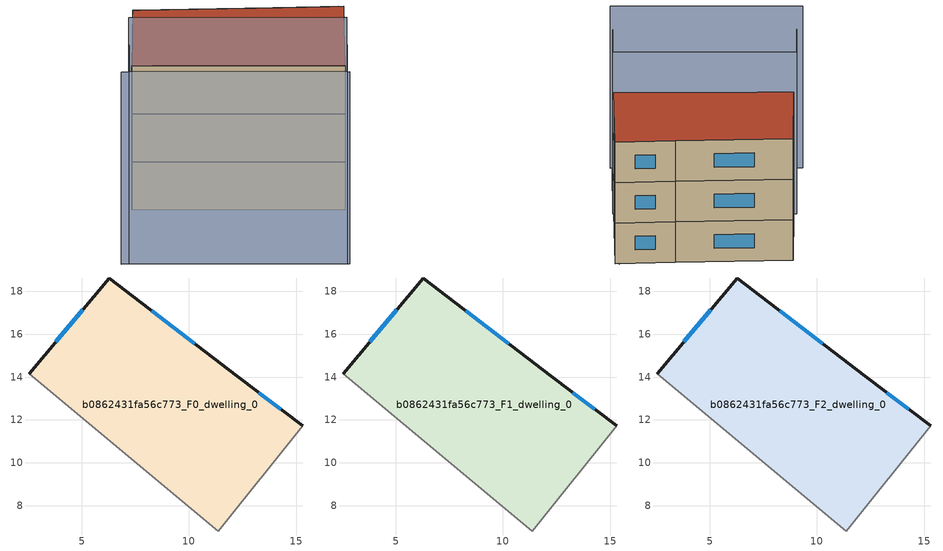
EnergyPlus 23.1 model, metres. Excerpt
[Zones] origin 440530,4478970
b0862431fa56c773_F0_dwelling_0
 floor ground (EU_floor_Construction): 12.26,14.03 15.3,11.73 11.38,6.82 2.56,14.16 6.29,18.62 z0
 wall outside (EU_wall_Construction): 15.3,11.73 12.26,14.03 6.29,18.62 2.56,14.16 z0:3
 wall adiabatic (EU_wall_Construction): 2.56,14.16 11.38,6.82 15.3,11.73 z0:3
 window (EU_Window_Construction): 5.06,17.14 3.8,15.64 / 10.28,15.55 8.27,17.1 / 14.29,12.5 13.27,13.27 z0.99:2.01
b0862431fa56c773_F1_dwelling_0
 floor to b0862431fa56c773_F0_dwelling_0 (EU_floor_Construction): 12.26,14.03 15.3,11.73 11.38,6.82 2.56,14.16 6.29,18.62 z3
 wall outside (EU_wall_Construction): 15.3,11.73 12.26,14.03 6.29,18.62 2.56,14.16 z3:6
 wall adiabatic (EU_wall_Construction): 2.56,14.16 11.38,6.82 15.3,11.73 z3:6
 window (EU_Window_Construction): 5.06,17.14 3.8,15.64 / 10.28,15.55 8.27,17.1 / 14.29,12.5 13.27,13.27 z3.99:5.01
b0862431fa56c773_F2_dwelling_0
 floor to b0862431fa56c773_F1_dwelling_0 (EU_floor_Construction): 12.26,14.03 15.3,11.73 11.38,6.82 2.56,14.16 6.29,18.62 z6
 wall outside (EU_wall_Construction): 15.3,11.73 12.26,14.03 6.29,18.62 2.56,14.16 z6:9
 wall adiabatic (EU_wall_Construction): 2.56,14.16 11.38,6.82 15.3,11.73 z6:9
 window (EU_Window_Construction): 5.06,17.14 3.8,15.64 / 10.28,15.55 8.27,17.1 / 14.29,12.5 13.27,13.27 z6.99:8.01
 roof outside (EU_roof_Construction): 11.38,6.82 15.3,11.73 12.26,14.03 6.29,18.62 2.56,14.16 z9
shading: 8.83,3.62 15.14,11.93 z0:9; -1.5,10.12 8.01,2.35 / 7.89,2.45 -1.17,9.86 / -1.17,9.86 2.43,14.26 / 2.43,14.26 11.5,6.85 / 11.5,6.85 7.89,2.45 z0:12
[Building]
EU S2 Campaign: North Axis=0; Terrain=City; Solar Distribution=FullExterior
[Site:Location]
Madrid: Latitude=40.5; Longitude=-3.5; Time Zone=1; Elevation=609
[SizingPeriod:WeatherFileDays]
AnnualSizingPeriod: Begin Month=1; Begin Day of Month=1; End Month=12; End Day of Month=31; Day of Week for Start Day=Monday; Use Weather File Daylight Saving Period=No; Use Weather File Rain and Snow Indicators=No
[MATERIAL]
EU_InternalMass_Material: Roughness=MediumRough; Thickness=0.1; Conductivity=1; Density=1800; Specific Heat=900; Thermal Absorptance=0.9; Solar Absorptance=0.7; Visible Absorptance=0.7
[MATERIAL:NOMASS] Roughness=MediumRough; Thermal Absorptance=0.9; Solar Absorptance=0.7; Visible Absorptance=0.7
Name | Thermal Resistance
EU_wall_NoMass | 0.609216
EU_roof_NoMass | 0.513268
EU_floor_NoMass | 0.568163
[WINDOWMATERIAL:SIMPLEGLAZINGSYSTEM]
EU_Window_SimpleGlazing: UFactor=5.50606; Solar Heat Gain Coefficient=0.85; Visible Transmittance=0.85
[CONSTRUCTION]
EU_wall_Construction: EU_wall_NoMass
EU_roof_Construction: EU_roof_NoMass
EU_floor_Construction: EU_floor_NoMass
EU_InternalMass_Construction: EU_InternalMass_Material
EU_Window_Construction: EU_Window_SimpleGlazing
[ZONE] Type=1; Multiplier=1; Ceiling Height=autocalculate; Floor Area=autocalculate; Part of Total Floor Area=Yes
Name | Volume
b0862431fa56c773_F0_dwelling_0 | 206.838
b0862431fa56c773_F1_dwelling_0 | 206.837
b0862431fa56c773_F2_dwelling_0 | 413.674
[INTERNALMASS] Construction=EU_InternalMass_Construction; Surface Area=68.9457
Name | Zone or ZoneList
b0862431fa56c773_F0_dwelling_0_EU_InternalMass | b0862431fa56c773_F0_dwelling_0
b0862431fa56c773_F1_dwelling_0_EU_InternalMass | b0862431fa56c773_F1_dwelling_0
b0862431fa56c773_F2_dwelling_0_EU_InternalMass | b0862431fa56c773_F2_dwelling_0
[OTHEREQUIPMENT] Fuel Type=Electricity; Design Level Calculation Method=Watts/Area; Power per Zone Floor Area=1; Fraction Latent=0; Fraction Radiant=0; Fraction Lost=0; Carbon Dioxide Generation Rate=0; EndUse Subcategory=EU_Step8_InternalGains
Name | Zone or ZoneList or Space or SpaceList | Schedule
EU_Step8_InternalGain_b0862431fa56c773_F0_dwelling_0_f000 | b0862431fa56c773_F0_dwelling_0 | EU_Step8_GainSchedule_b0862431fa56c773_F0_dwelling_0_f000
EU_Step8_InternalGain_b0862431fa56c773_F1_dwelling_0_f000 | b0862431fa56c773_F1_dwelling_0 | EU_Step8_GainSchedule_b0862431fa56c773_F1_dwelling_0_f000
EU_Step8_InternalGain_b0862431fa56c773_F2_dwelling_0_f000 | b0862431fa56c773_F2_dwelling_0 | EU_Step8_GainSchedule_b0862431fa56c773_F2_dwelling_0_f000
[ZONEVENTILATION:DESIGNFLOWRATE] Schedule=EU_AlwaysOn; Design Flow Rate Calculation Method=AirChanges/Hour; Air Changes per Hour=0.752966; Ventilation Type=Natural; Fan Pressure Rise=0; Fan Total Efficiency=1; Constant Term Coefficient=1; Temperature Term Coefficient=0; Velocity Term Coefficient=0; Velocity Squared Term Coefficient=0; Minimum Indoor Temperature=-100; Maximum Indoor Temperature=100; Delta Temperature=-100; Minimum Outdoor Temperature=-100; Maximum Outdoor Temperature=100; Maximum Wind Speed=40
Name | Zone or ZoneList or Space or SpaceList
EU_ConstantAir_b0862431fa56c773_F0_dwelling_0 | b0862431fa56c773_F0_dwelling_0
EU_ConstantAir_b0862431fa56c773_F1_dwelling_0 | b0862431fa56c773_F1_dwelling_0
EU_ConstantAir_b0862431fa56c773_F2_dwelling_0 | b0862431fa56c773_F2_dwelling_0
[HVACTEMPLATE:THERMOSTAT] Constant Heating Setpoint=20; Constant Cooling Setpoint=50
EU_HeatOnly_b0862431fa56c773_F0_dwelling_0; EU_HeatOnly_b0862431fa56c773_F1_dwelling_0; EU_HeatOnly_b0862431fa56c773_F2_dwelling_0
[HVACTEMPLATE:ZONE:IDEALLOADSAIRSYSTEM] System Availability Schedule=EU_AlwaysOn; Maximum Heating Supply Air Temperature=50; Minimum Cooling Supply Air Temperature=13; Maximum Heating Supply Air Humidity Ratio=0.0156; Minimum Cooling Supply Air Humidity Ratio=0.0077; Heating Limit=NoLimit; Cooling Limit=NoLimit; Heating Availability Schedule=EU_AlwaysOn; Cooling Availability Schedule=EU_CoolingOff; Dehumidification Control Type=ConstantSensibleHeatRatio; Cooling Sensible Heat Ratio=0.7; Dehumidification Setpoint=60; Humidification Control Type=None; Humidification Setpoint=30; Outdoor Air Method=None; Outdoor Air Flow Rate per Person=0.00944; Outdoor Air Flow Rate per Zone Floor Area=0; Outdoor Air Flow Rate per Zone=0; Demand Controlled Ventilation Type=None; Outdoor Air Economizer Type=NoEconomizer; Heat Recovery Type=None; Sensible Heat Recovery Effectiveness=0.7; Latent Heat Recovery Effectiveness=0.65
Name | Template Thermostat
b0862431fa56c773_F0_dwelling_0 | EU_HeatOnly_b0862431fa56c773_F0_dwelling_0
b0862431fa56c773_F1_dwelling_0 | EU_HeatOnly_b0862431fa56c773_F1_dwelling_0
b0862431fa56c773_F2_dwelling_0 | EU_HeatOnly_b0862431fa56c773_F2_dwelling_0
[SIZING:ZONE] Zone Cooling Design Supply Air Temperature Input Method=SupplyAirTemperature; Zone Cooling Design Supply Air Temperature=13; Zone Heating Design Supply Air Temperature Input Method=SupplyAirTemperature; Zone Heating Design Supply Air Temperature=50; Zone Cooling Design Supply Air Humidity Ratio=0.008; Zone Heating Design Supply Air Humidity Ratio=0.008; Cooling Design Air Flow Method=DesignDay; Cooling Design Air Flow Rate=0; Cooling Minimum Air Flow per Zone Floor Area=0.000762; Cooling Minimum Air Flow=0; Cooling Minimum Air Flow Fraction=0.2; Heating Design Air Flow Method=DesignDay; Heating Design Air Flow Rate=0; Heating Maximum Air Flow per Zone Floor Area=0.002032; Heating Maximum Air Flow=0.141576; Heating Maximum Air Flow Fraction=0.3; Account for Dedicated Outdoor Air System=No; Dedicated Outdoor Air System Control Strategy=NeutralSupplyAir; Dedicated Outdoor Air Low Setpoint Temperature for Design=autosize; Dedicated Outdoor Air High Setpoint Temperature for Design=autosize; Zone Load Sizing Method=Sensible Load Only No Latent Load; Zone Latent Cooling Design Supply Air Humidity Ratio Input Method=HumidityRatioDifference; Zone Cooling Design Supply Air Humidity Ratio Difference=0.005; Zone Latent Heating Design Supply Air Humidity Ratio Input Method=HumidityRatioDifference; Zone Humidification Design Supply Air Humidity Ratio Difference=0.005
b0862431fa56c773_F0_dwelling_0; b0862431fa56c773_F1_dwelling_0; b0862431fa56c773_F2_dwelling_0
[SCHEDULE:CONSTANT]
Name | Hourly Value
EU_AlwaysOn | 1
EU_CoolingOff | 0
[SCHEDULE:FILE] Column Number=1; Rows to Skip at Top=0; Number of Hours of Data=8760; Column Separator=Comma; Interpolate to Timestep=No; Minutes per Item=60; Adjust Schedule for Daylight Savings=Yes
Name | File
EU_Step8_GainSchedule_b0862431fa56c773_F0_dwelling_0_f000 | ../../schedules/b0862431fa56c773/b0862431fa56c773_F0_dwelling_0_f000_gain.csv
EU_Step8_GainSchedule_b0862431fa56c773_F1_dwelling_0_f000 | ../../schedules/b0862431fa56c773/b0862431fa56c773_F1_dwelling_0_f000_gain.csv
EU_Step8_GainSchedule_b0862431fa56c773_F2_dwelling_0_f000 | ../../schedules/b0862431fa56c773/b0862431fa56c773_F2_dwelling_0_f000_gain.csv
